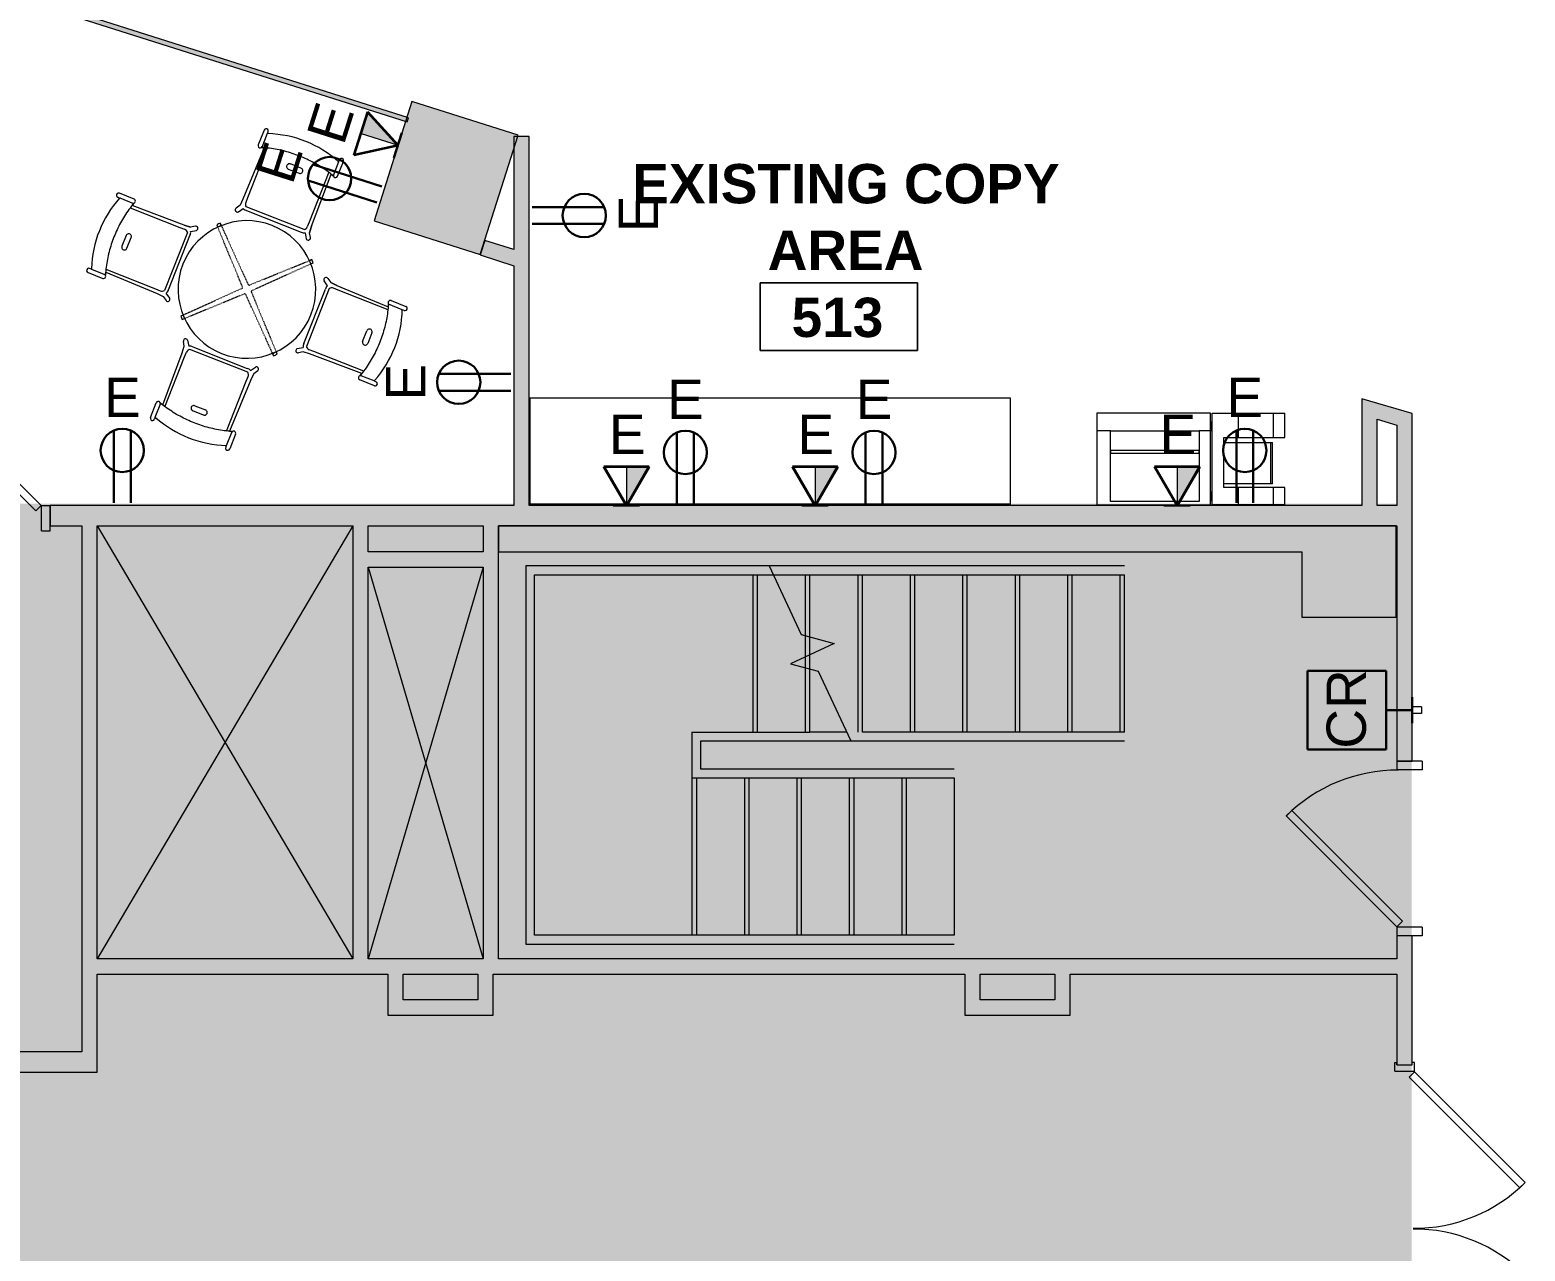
# Model space of a CAD drawing. Header units: inches. Extents: x 385 to 2249, y -1781 to -36.
# Drawn here: x 1299 to 1641.1, y -1081.9 to -802.5 of the extents above; entities that cross this region are included whole.
import ezdxf

# ---------------------------------------------------------------- set-up
doc = ezdxf.new("R2010")
doc.units = ezdxf.units.IN
doc.header["$MEASUREMENT"] = 0
doc.linetypes.add('Dash', pattern=[0.25, 0.125, -0.125])
for name, color, linetype, lineweight in [('A-ANNO-NOTE', 131, 'Continuous', 30), ('A-AREA-IDEN', 2, 'Continuous', 9), ('A-COLS', 52, 'Continuous', 13), ('A-DETL', 90, 'Continuous', 9), ('A-DETL-GENF', 92, 'Continuous', 9), ('A-DOOR', 31, 'Continuous', 13), ('A-DOOR-FRAM', 31, 'Continuous', 20), ('A-GLAZ-CURT', 52, 'Continuous', 13), ('A-WALL', 113, 'Continuous', 13), ('A-WALL-PATT', 111, 'Continuous', 13), ('E-ELEC-FIXT', 91, 'Continuous', 9), ('I-FURN', 30, 'Continuous', 9), ('I-FURN-HDLN', 30, 'Dash', 9), ('I-WALL', 2, 'Continuous', 13), ('Q-CASE', 31, 'Continuous', 13), ('Q-SPCQ', 91, 'Continuous', 13)]:
    doc.layers.add(name, color=color, linetype=linetype, lineweight=lineweight)
doc.styles.add('Swis721 Lt BT', font='swissl.ttf', dxfattribs={"height": 9})
doc.styles.add('Swis721 Lt BT_B', font='', dxfattribs={"height": 9})
doc.styles.get('Swis721 Lt BT_B').set_extended_font_data('Swis721 Lt BT', bold=True)

# ---------------------------------------------------------------- blocks, each defined once
blk = doc.blocks.new('Walls 35 - Walls 35-5069433-Level 5 POWER _ SIGNAL')
at = {"layer": 'A-WALL', "lineweight": 9}
blk.add_hatch(color=7, dxfattribs=at).paths.add_polyline_path([(1611.61, -936.89), (1611.61, -915.95), (1406.2, -915.95), (1406.2, -921.89), (1590.01, -921.89), (1590.01, -936.89)], flags=0)
at = {"layer": 'A-WALL', "color": 8, "lineweight": 20}
for p, q in [((1611.61, -915.95), (1406.2, -915.95)), ((1406.2, -915.95), (1406.2, -921.89)), ((1611.61, -936.89), (1611.61, -915.95)), ((1406.2, -921.89), (1590.01, -921.89)), ((1590.01, -921.89), (1590.01, -936.89)), ((1590.01, -936.89), (1611.61, -936.89))]:
    blk.add_line(p, q, dxfattribs=at)
blk = doc.blocks.new('Single Flush - OTJ_SOLIDFLUSH_ALUM-5070093-Level 5 POWER _ SIGNAL')
at = {"layer": 'A-DOOR', "color": 8, "lineweight": 20}
for p, q in [((-8.65, -25.84), (16.67, -0.51)), ((17.91, -1.75), (-7.42, -27.07)), ((16.67, -0.51), (17.91, -1.75)), ((-7.42, -27.07), (-8.65, -25.84))]:
    blk.add_line(p, q, dxfattribs=at)
at = {"layer": 'A-DOOR', "lineweight": 9}
blk.add_arc((17.91, -1.75), 35.81, 179.5, 225, dxfattribs=at)
at = {"layer": 'A-DOOR-FRAM', "color": 8}
for p, q in [((-20, 4), (-20, -1.75)), ((-20, 4), (-18, 4)), ((-18, 4), (-18, -1.75)), ((18, 4), (18, -1.75)), ((18, 4), (20, 4)), ((20, 4), (20, -1.75)), ((-20, -1.75), (-18, -1.75)), ((18, -1.75), (20, -1.75))]:
    blk.add_line(p, q, dxfattribs=at)
blk = doc.blocks.new('Single Flush - OTJ_SOLIDFLUSH_ALUM-5071232-Level 5 POWER _ SIGNAL')
at = {"layer": 'A-DOOR', "color": 8, "lineweight": 20}
for p, q in [((-7.42, 27.64), (-8.65, 26.4)), ((17.91, 2.31), (-7.42, 27.64)), ((-8.65, 26.4), (16.67, 1.08)), ((16.67, 1.08), (17.91, 2.31))]:
    blk.add_line(p, q, dxfattribs=at)
at = {"layer": 'A-DOOR', "lineweight": 9}
blk.add_arc((17.91, 2.31), 35.81, 135, 180.5, dxfattribs=at)
at = {"layer": 'A-DOOR-FRAM', "color": 8}
for p, q in [((-20, -3.44), (-20, 2.31)), ((-20, 2.31), (-18, 2.31)), ((-18, -3.44), (-18, 2.31)), ((18, -3.44), (18, 2.31)), ((18, 2.31), (20, 2.31)), ((20, -3.44), (20, 2.31)), ((-20, -3.44), (-18, -3.44)), ((18, -3.44), (20, -3.44))]:
    blk.add_line(p, q, dxfattribs=at)
blk = doc.blocks.new('Double Flush - Int-F-WDMF-72_ x 84_-5088148-Level 5 POWER _ SIGNAL')
at = {"layer": 'A-DOOR', "color": 8, "lineweight": 20}
for p, q in [((-34.67, -1.01), (-35.91, -2.25)), ((-35.91, -2.25), (-10.58, -27.57)), ((-9.35, -26.34), (-34.67, -1.01)), ((9.35, -26.34), (34.67, -1.01)), ((35.91, -2.25), (10.58, -27.57)), ((34.67, -1.01), (35.91, -2.25)), ((-10.58, -27.57), (-9.35, -26.34)), ((10.58, -27.57), (9.35, -26.34))]:
    blk.add_line(p, q, dxfattribs=at)
at = {"layer": 'A-DOOR', "lineweight": 9}
for centre, start, end in [((-35.91, -2.25), 315, 0.5), ((35.91, -2.25), 179.5, 225)]:
    blk.add_arc(centre, 35.81, start, end, dxfattribs=at)
at = {"layer": 'A-DOOR-FRAM', "color": 8}
for p, q in [((-38, 2.25), (-38, 1.75)), ((-38, 2.25), (-36, 2.25)), ((-38, 1.75), (-37.5, 1.75)), ((-37.5, 1.75), (-37.5, -1.75)), ((-36, 2.25), (-36, -2.25)), ((36, 2.25), (36, -2.25)), ((36, 2.25), (38, 2.25)), ((37.5, 1.75), (37.5, -1.75)), ((37.5, 1.75), (38, 1.75)), ((38, 2.25), (38, 1.75)), ((-38, -2.25), (-38, -1.75)), ((-38, -1.75), (-37.5, -1.75)), ((-38, -2.25), (-36, -2.25)), ((36, -2.25), (38, -2.25)), ((37.5, -1.75), (38, -1.75)), ((38, -2.25), (38, -1.75))]:
    blk.add_line(p, q, dxfattribs=at)
blk = doc.blocks.new('Columns 6 - Columns 4-5092960-Level 5 POWER _ SIGNAL')
at = {"layer": 'A-COLS', "lineweight": 9}
blk.add_hatch(color=7, dxfattribs=at).paths.add_polyline_path([(1402.74, -854.29), (1411.59, -827.06), (1387.33, -819.18), (1386.17, -822.78), (1386.52, -822.89), (1386.21, -823.84), (1385.86, -823.73), (1378.49, -846.41)], flags=0)
at = {"layer": 'A-COLS', "color": 8, "lineweight": 20}
for p, q in [((1387.33, -819.18), (1378.49, -846.41)), ((1411.59, -827.06), (1387.33, -819.18)), ((1402.74, -854.29), (1411.59, -827.06)), ((1378.49, -846.41), (1402.74, -854.29))]:
    blk.add_line(p, q, dxfattribs=at)
blk = doc.blocks.new('System Panel - Glazed-5681721-Level 5 POWER _ SIGNAL')
at = {"layer": 'A-GLAZ-CURT', "lineweight": 9}
blk.add_hatch(color=7, dxfattribs=at).paths.add_polyline_path([(81.92, 0.75), (81.92, 1.75), (-81.92, 1.75), (-81.92, 0.75), (73.28, 0.75)], flags=0)
at = {"layer": 'A-GLAZ-CURT', "color": 8, "lineweight": 20}
for p, q in [((81.92, 1.75), (-81.92, 1.75)), ((-81.92, 1.75), (-81.92, 0.75)), ((-81.92, 0.75), (81.92, 0.75)), ((81.92, 0.75), (81.92, 1.75))]:
    blk.add_line(p, q, dxfattribs=at)
blk = doc.blocks.new('C-Counter Top - ADJ HEIGHT-5330760-Level 5 POWER _ SIGNAL')
at = {"layer": 'Q-CASE', "lineweight": 9}
for p, q in [((62.74, 25), (-47.26, 25)), ((-47.26, 25), (-47.26, 0.75)), ((62.74, 0.75), (62.74, 25)), ((62.74, 0.75), (-47.26, 0.75)), ((-47.26, 0.75), (-47.26, 0.46)), ((62.74, 0.46), (62.74, 0.75))]:
    blk.add_line(p, q, dxfattribs=at)
blk = doc.blocks.new('A-Copier-Floor - A-Copier-Floor-4036613-Level 5 POWER _ SIGNAL')
at = {"layer": 'Q-SPCQ', "lineweight": 9}
for p, q in [((-30.09, 11.47), (-27.49, 11.47)), ((-30.09, 11.47), (-30.09, 7.47)), ((-27.49, 11.47), (-19.49, 11.47)), ((-27.49, 11.47), (-27.49, 7.47)), ((-19.49, 11.47), (-13.49, 11.47)), ((-19.49, 11.47), (-19.49, 7.47)), ((-13.49, 11.47), (-13.49, -9.53)), ((-13.29, 10.49), (-13.29, 8.47)), ((-13.29, 10.49), (-13.1, 10.49)), ((12.91, 11.47), (-13.09, 11.47)), ((-13.09, 11.47), (-13.09, -5.51)), ((-10.52, -5.51), (-10.52, 10.67)), ((-10.52, 10.67), (9.82, 10.67)), ((9.82, 10.67), (9.82, -5.51)), ((12.91, -5.51), (12.91, 11.47)), ((-30.09, 7.47), (-27.49, 7.47)), ((-27.49, 7.47), (-19.49, 7.47)), ((-19.49, 7.47), (-16.13, 7.47)), ((-16.13, 7.47), (-16.13, -3.97)), ((-13.1, 8.47), (-13.29, 8.47)), ((-27.26, 6.6), (-26.84, 6.6)), ((-27.26, 6.6), (-27.26, -2.84)), ((-26.84, 6.6), (-16.13, 6.6)), ((-26.84, -2.84), (-26.84, 6.6)), ((-26.84, -2.84), (-27.26, -2.84)), ((-16.13, -2.84), (-26.84, -2.84)), ((9.82, -0.4), (-10.52, -0.4)), ((-10.52, -0.4), (-10.52, -1.03)), ((-10.52, -1.03), (9.82, -1.03)), ((9.82, -1.03), (9.82, -0.4)), ((-27.49, -3.97), (-30.09, -3.97)), ((-30.09, -3.97), (-30.09, -9.53)), ((-19.49, -3.97), (-27.49, -3.97)), ((-27.49, -3.97), (-27.49, -9.53)), ((-16.13, -3.97), (-19.49, -3.97)), ((-19.49, -3.97), (-19.49, -9.53)), ((-13.29, -5.51), (-13.29, -7.53)), ((-13.29, -5.51), (-13.1, -5.51)), ((-13.09, -5.51), (-10.52, -5.51)), ((-13.09, -5.51), (-13.09, -9.53)), ((9.82, -5.51), (-10.52, -5.51)), ((9.82, -5.51), (12.91, -5.51)), ((12.91, -9.53), (12.91, -5.51)), ((-27.49, -9.53), (-30.09, -9.53)), ((-19.49, -9.53), (-27.49, -9.53)), ((-13.49, -9.53), (-19.49, -9.53)), ((-13.1, -7.53), (-13.29, -7.53)), ((-13.09, -9.53), (12.91, -9.53))]:
    blk.add_line(p, q, dxfattribs=at)
blk = doc.blocks.new('Table-Coffee-Teknion-BBCTC_Cosmos_Round-R2013 - 17 3_4_ High-5188478-Level 5 POWER _ SIGNAL')
at = {"layer": 'I-FURN'}
for p, q in [((-11.85, 11.25), (-11.44, 10.83)), ((-10.81, 11.45), (-11.24, 11.86)), ((11.24, 11.86), (10.81, 11.45)), ((11.44, 10.83), (11.85, 11.25)), ((-11.44, -10.83), (-11.85, -11.25)), ((-11.24, -11.86), (-10.81, -11.45)), ((10.82, -11.45), (11.24, -11.86)), ((11.81, -11.29), (11.41, -10.86))]:
    blk.add_line(p, q, dxfattribs=at)
for radius, start, end in [(15.75, 0, 180), (16.34, 133.4535, 136.4655), (15.75, 133.359, 136.5603), (15.75, 43.4397, 46.635), (16.34, 43.5345, 46.5404), (15.75, 180, 360), (16.34, 223.5345, 226.5404), (15.75, 223.4397, 226.635), (15.75, 313.3594, 316.3973), (16.34, 313.4535, 316.3027)]:
    blk.add_arc((0, 0), radius, start, end, dxfattribs=at)
at = {"layer": 'I-FURN-HDLN'}
for p, q in [((-1.13, 0.14), (-11.85, 11.25)), ((-11.24, 11.86), (-0.14, 1.13)), ((0.14, 1.13), (11.24, 11.86)), ((11.85, 11.25), (1.13, 0.14)), ((-11.85, -11.25), (-1.13, -0.13)), ((-0.14, -1.13), (-11.24, -11.86)), ((11.24, -11.86), (0.14, -1.14)), ((1.14, -0.14), (11.81, -11.29))]:
    blk.add_line(p, q, dxfattribs=at)
for centre, start, end in [((-1.29, 0), 319.2979, 41.4043), ((0, 1.29), 228.5957, 311.4043), ((1.29, 0), 138.6476, 223.7627), ((0, -1.29), 47.5735, 131.4196)]:
    blk.add_arc(centre, 0.206, start, end, dxfattribs=at)
blk = doc.blocks.new('HermanMiller_Collection_Air-Chair_SideChair_NoArms - No Arms-5205259-Level 5 POWER _ SIGNAL')
at = {"layer": 'I-FURN'}
for p, q in [((-5.68, 9.75), (-9.31, 9.75)), ((-9.31, 8.75), (-8.85, 8.75)), ((-9.31, 8.75), (-8.81, 8.75)), ((-8.84, 8.77), (-5.42, 8.77)), ((-5.8, 7.57), (6.45, 7.57)), ((-5.42, 8.77), (-5.68, 8.77)), ((-5.57, 8.22), (-5.42, 8.77)), ((7.17, 8.43), (-5.57, 8.22)), ((6.45, 7.57), (7.62, 7.57)), ((8.69, 8.54), (7.17, 8.43)), ((7.17, 8.43), (8.69, 8.54)), ((8.49, 7.13), (8.49, -7.13)), ((9.64, 9.14), (8.69, 8.54)), ((9.08, 7.59), (10.24, 8.35)), ((9.27, -6.7), (9.27, 6.7)), ((-4.32, 1.3), (-4.32, -1.3)), ((-3.07, -1.32), (-3.07, 1.32)), ((-8.85, -8.75), (-9.31, -8.75)), ((-9.31, -9.75), (-5.68, -9.75)), ((-8.84, -8.77), (-5.42, -8.77)), ((-5.8, -7.57), (6.45, -7.57)), ((-5.68, -8.77), (-5.42, -8.77)), ((-5.42, -8.77), (-5.57, -8.22)), ((-5.57, -8.22), (7.17, -8.43)), ((6.45, -7.57), (7.62, -7.57)), ((7.17, -8.43), (8.69, -8.54)), ((8.69, -8.54), (9.64, -9.14)), ((10.24, -8.35), (9.08, -7.59))]:
    blk.add_line(p, q, dxfattribs=at)
for centre, radius, start, end in [((14.84, 0), 25.25, 159.7239, 199.9201), ((-9.31, 9.25), 0.5, 90, 270.1396), ((-5.68, 9.26), 0.492, 270, 90), ((7.62, 6.48), 1.09, 36.581, 90.0885), ((7.77, 6.85), 1.51, 354.3907, 29.6995), ((9.91, 8.72), 0.5, 311.8715, 122.6899), ((-3.69, 1.32), 0.625, 360, 182.1509), ((-3.69, -1.32), 0.625, 177.8491, 360), ((7.77, -6.85), 1.51, 330.3005, 5.6093), ((-9.31, -9.25), 0.5, 89.8604, 270), ((14.83, 0), 25.24, 199.9201, 200.2762), ((-5.68, -9.26), 0.492, 270, 90), ((7.62, -6.48), 1.09, 269.9026, 323.4112), ((9.91, -8.72), 0.5, 237.3101, 48.1285)]:
    blk.add_arc(centre, radius, start, end, dxfattribs=at)
blk.add_open_spline([(-5.42, 8.77), (-5.6, 8.2), (-5.92, 7.07), (-6.43, 4.75), (-6.8, 1.79), (-6.8, -1.79), (-6.43, -4.75), (-5.92, -7.07), (-5.6, -8.2), (-5.42, -8.77)], degree=3, knots=[-1, -1, -1, -1, -0.9, -0.8, -0.6, -0.4, -0.2, -0.1, 0, 0, 0, 0], dxfattribs=at)
blk = doc.blocks.new('HermanMiller_Collection_Air-Chair_SideChair_NoArms - No Arms-5206828-Level 5 POWER _ SIGNAL')
at = {"layer": 'I-FURN'}
for p, q in [((-9.31, 9.75), (-5.68, 9.75)), ((-8.85, 8.75), (-9.31, 8.75)), ((-8.84, 8.77), (-5.42, 8.77)), ((-5.8, 7.57), (6.45, 7.57)), ((-5.68, 8.77), (-5.42, 8.77)), ((-5.42, 8.77), (-5.57, 8.22)), ((-5.57, 8.22), (7.17, 8.43)), ((6.45, 7.57), (7.62, 7.57)), ((7.17, 8.43), (8.69, 8.54)), ((8.49, -7.13), (8.49, 7.13)), ((8.69, 8.54), (9.64, 9.14)), ((10.24, 8.35), (9.08, 7.59)), ((9.27, 6.7), (9.27, -6.7)), ((-4.32, -1.3), (-4.32, 1.3)), ((-3.07, 1.32), (-3.07, -1.32)), ((-9.31, -8.75), (-8.85, -8.75)), ((-9.31, -8.75), (-8.81, -8.75)), ((-5.68, -9.75), (-9.31, -9.75)), ((-8.84, -8.77), (-5.42, -8.77)), ((-5.8, -7.57), (6.45, -7.57)), ((-5.42, -8.77), (-5.68, -8.77)), ((-5.57, -8.22), (-5.42, -8.77)), ((7.17, -8.43), (-5.57, -8.22)), ((6.45, -7.57), (7.62, -7.57)), ((8.69, -8.54), (7.17, -8.43)), ((7.17, -8.43), (8.69, -8.54)), ((9.64, -9.14), (8.69, -8.54)), ((9.08, -7.59), (10.24, -8.35))]:
    blk.add_line(p, q, dxfattribs=at)
for centre, radius, start, end in [((14.84, 0), 25.25, 160.0799, 200.2761), ((-9.31, 9.25), 0.5, 90, 270.1396), ((14.83, 0), 25.24, 159.7238, 160.0799), ((-5.68, 9.26), 0.492, 270, 90), ((7.62, 6.48), 1.09, 36.5888, 90.0974), ((7.77, 6.85), 1.51, 354.3907, 29.6995), ((9.91, 8.72), 0.5, 311.8715, 122.6899), ((-3.69, 1.32), 0.625, 0, 182.1509), ((-3.69, -1.32), 0.625, 177.8491, 0), ((7.77, -6.85), 1.51, 330.3005, 5.6093), ((-9.31, -9.25), 0.5, 89.8604, 270), ((-5.68, -9.26), 0.492, 270, 90), ((7.62, -6.48), 1.09, 269.9115, 323.419), ((9.91, -8.72), 0.5, 237.3101, 48.1285)]:
    blk.add_arc(centre, radius, start, end, dxfattribs=at)
blk.add_open_spline([(-5.42, -8.77), (-5.6, -8.2), (-5.92, -7.07), (-6.43, -4.75), (-6.8, -1.79), (-6.8, 1.79), (-6.43, 4.75), (-5.92, 7.07), (-5.6, 8.2), (-5.42, 8.77)], degree=3, knots=[-1, -1, -1, -1, -0.9, -0.8, -0.6, -0.4, -0.2, -0.1, 0, 0, 0, 0], dxfattribs=at)
blk = doc.blocks.new('PS - Junction Box _Wall Base_ - Card Reader-4953073-Level 5 POWER _ SIGNAL')
at = {"layer": 'E-ELEC-FIXT'}
for p, q in [((1617.38, -957.39), (1615.26, -957.39)), ((1617.38, -957.39), (1617.38, -958.89)), ((1617.38, -958.89), (1615.26, -958.89))]:
    blk.add_line(p, q, dxfattribs=at)
blk = doc.blocks.new('Room Tag - Room Name and Number-3379422-Level 5 POWER _ SIGNAL')
at = {"layer": 'A-AREA-IDEN'}
for p, q in [((-0.1881, -0.1636), (-0.1881, -0.0018)), ((-0.1881, -0.0018), (0.1869, -0.0018)), ((0.1869, -0.0018), (-0.1881, -0.0018)), ((-0.1881, -0.0018), (-0.1881, -0.1636)), ((0.1869, -0.0018), (0.1869, -0.1636)), ((0.1869, -0.1636), (0.1869, -0.0018)), ((0.1869, -0.1636), (-0.1881, -0.1636)), ((-0.1881, -0.1636), (0.1869, -0.1636))]:
    blk.add_line(p, q, dxfattribs=at)

msp = doc.modelspace()

# ---------------------------------------------------------------- hatches: boundary and pattern name
at = {"layer": 'A-ANNO-NOTE', "lineweight": 9}
for points in [[(1383.25, -828.89), (1376.3, -821.27), (1374.74, -826.19), (1377.03, -826.92)], [(1435.48, -911.4), (1440.64, -902.46), (1435.48, -902.46)], [(1478.65, -911.4), (1483.8, -902.46), (1478.65, -902.46)], [(1561.49, -911.4), (1566.65, -902.46), (1561.49, -902.46), (1561.49, -903.13)]]:
    msp.add_hatch(color=256, dxfattribs=at).paths.add_polyline_path(points, flags=0)
at = {"layer": 'A-DETL-GENF'}
h = msp.add_hatch(color=9, dxfattribs=at)
h.paths.add_polyline_path([(1524.47, -1513.89), (1524.47, -1510.95), (1525.47, -1510.95), (1525.47, -1478.89), (1465.05, -1478.89), (1465.05, -1510.95), (1484.47, -1510.95), (1484.47, -1513.89)], flags=0)
h.paths.add_polyline_path([(1529.47, -1510.95), (1611.51, -1510.95), (1611.51, -1507.95), (1615.11, -1507.95), (1615.11, -1467.95), (1611.51, -1467.95), (1611.51, -1382.93), (1529.47, -1382.93), (1529.47, -1494.95)], flags=0)
h.paths.add_polyline_path([(1439.45, -1510.89), (1439.45, -1488.89), (1460.95, -1488.89), (1460.95, -1478.89), (1436.11, -1478.89), (1436.11, -1510.89), (1438.5, -1510.89)], flags=0)
h.paths.add_polyline_path([(1312.3, -1510.89), (1335.43, -1510.89), (1335.43, -1478.64), (1222.77, -1478.64), (1222.77, -1510.89), (1309.8, -1510.89)], flags=0)
h.paths.add_polyline_path([(1338.93, -1510.89), (1344.5, -1510.89), (1344.5, -1478.64), (1338.93, -1478.64), (1338.93, -1504.53)], flags=0)
h.paths.add_polyline_path([(1335.43, -1475.14), (1338, -1475.14), (1338, -1469.89), (1341.5, -1469.89), (1341.5, -1429.89), (1338, -1429.89), (1338, -1409.93), (1301.75, -1409.93), (1301.75, -1405.93), (1303.74, -1405.93), (1303.74, -1402.93), (1304.74, -1402.93), (1304.74, -1405.93), (1365.36, -1405.93), (1365.36, -1372.93), (1304.74, -1372.93), (1304.74, -1378.93), (1303.74, -1378.93), (1303.74, -1368.43), (1304.74, -1368.43), (1304.74, -1371.93), (1365.36, -1371.93), (1365.36, -1339.93), (1304.74, -1339.93), (1304.74, -1344.43), (1303.74, -1344.43), (1303.74, -1335.31), (1304.74, -1335.31), (1304.74, -1338.93), (1365.36, -1338.93), (1365.36, -1306.93), (1304.74, -1306.93), (1304.74, -1311.31), (1303.74, -1311.31), (1303.74, -1281.43), (1304.74, -1281.43), (1304.74, -1305.93), (1365.36, -1305.93), (1365.36, -1245.68), (1304.74, -1245.68), (1304.74, -1249.43), (1303.74, -1249.43), (1303.74, -1245.68), (1223.12, -1245.68), (1223.12, -1242.18), (1461.2, -1242.18), (1461.2, -1223.52), (1439.45, -1223.52), (1439.45, -1199.52), (1461.2, -1199.52), (1461.2, -1185.39), (1611.76, -1185.39), (1611.76, -1114.27), (1615.11, -1114.27), (1615.11, -1039.27), (1611.76, -1039.27), (1611.76, -1018.52), (1536.95, -1018.52), (1536.95, -1027.89), (1512.86, -1027.89), (1512.86, -1018.52), (1404.95, -1018.52), (1404.95, -1027.89), (1380.86, -1027.89), (1380.86, -1018.52), (1314.36, -1018.52), (1314.36, -1040.95), (1222.81, -1040.95), (1222.81, -1104.09), (1225.11, -1104.09), (1225.11, -1133.84), (1222.77, -1133.84), (1222.77, -1372.18), (1248.5, -1372.18), (1248.5, -1410.64), (1225.15, -1410.64), (1225.15, -1426.29), (1222.77, -1426.29), (1222.77, -1475.14), (1269.3, -1475.14)], flags=0)
h.paths.add_polyline_path([(1525.47, -1474.89), (1525.47, -1410.89), (1499.47, -1410.89), (1499.47, -1371.93), (1525.12, -1371.93), (1525.12, -1375.93), (1503.47, -1375.93), (1503.47, -1406.89), (1525.47, -1406.89), (1525.47, -1330.89), (1525.36, -1330.89), (1525.36, -1245.68), (1444.49, -1245.68), (1444.49, -1248.43), (1443.49, -1248.43), (1443.49, -1245.68), (1383.11, -1245.68), (1383.11, -1305.93), (1443.49, -1305.93), (1443.49, -1280.43), (1444.49, -1280.43), (1444.49, -1311.43), (1443.49, -1311.43), (1443.45, -1306.93), (1383.11, -1306.93), (1383.11, -1338.93), (1443.49, -1338.93), (1443.49, -1335.43), (1444.49, -1335.43), (1444.49, -1338.93), (1446.48, -1338.93), (1446.48, -1342.93), (1413.11, -1342.93), (1413.11, -1373.93), (1431.11, -1373.93), (1431.11, -1374.93), (1413.11, -1374.93), (1413.11, -1405.93), (1464.42, -1405.93), (1464.42, -1409.93), (1442.5, -1409.93), (1442.5, -1431.89), (1438.5, -1431.89), (1438.5, -1471.89), (1442.5, -1471.89), (1442.5, -1474.89), (1516.31, -1474.89)], flags=0)
h.paths.add_polyline_path([(1438.5, -1418.2), (1438.5, -1409.93), (1427.23, -1409.93), (1427.23, -1418.2), (1437.43, -1418.2)], flags=0)
h.paths.add_polyline_path([(1353, -1418.2), (1353, -1409.93), (1341.5, -1409.93), (1341.5, -1418.2), (1346.96, -1418.2)], flags=0)
h.paths.add_polyline_path([(1245, -1407.14), (1245, -1375.68), (1222.77, -1375.68), (1222.77, -1400.29), (1225.15, -1400.29), (1225.15, -1407.14), (1226.69, -1407.14)], flags=0)
h.paths.add_polyline_path([(1399.58, -1405.93), (1409.11, -1405.93), (1409.11, -1342.93), (1379.11, -1342.93), (1379.11, -1245.68), (1368.86, -1245.68), (1368.86, -1405.93), (1392.06, -1405.93)], flags=0)
h.paths.add_polyline_path([(1529.47, -1378.93), (1611.51, -1378.93), (1611.51, -1334.89), (1529.47, -1334.89), (1529.47, -1335.2)], flags=0)
h.paths.add_polyline_path([(1587.5, -1330.89), (1611.51, -1330.89), (1611.51, -1328.89), (1615.11, -1328.89), (1615.11, -1288.89), (1611.51, -1288.89), (1611.51, -1188.89), (1464.7, -1188.89), (1464.7, -1242.18), (1532.36, -1242.18), (1532.36, -1330.89)], flags=0)
h.paths.add_polyline_path([(1226.69, -1036.33), (1310.86, -1036.33), (1310.86, -915.95), (1303.61, -915.95), (1303.61, -911.33), (1409.69, -911.33), (1409.69, -910.89), (1225.06, -910.89), (1225.06, -911.33), (1263.61, -911.33), (1263.61, -915.95), (1225.06, -915.95), (1225.06, -936.89), (1222.81, -936.89), (1222.81, -1036.33), (1225.11, -1036.33)], flags=0)
h.paths.add_polyline_path([(1516.36, -1024.39), (1533.45, -1024.39), (1533.45, -1018.52), (1516.36, -1018.52)], flags=0)
h.paths.add_polyline_path([(1399.36, -1024.39), (1401.45, -1024.39), (1401.45, -1018.52), (1384.36, -1018.52), (1384.36, -1024.39), (1397.78, -1024.39)], flags=0)
h.paths.add_polyline_path([(1587.5, -1015.02), (1611.76, -1015.02), (1611.76, -1009.77), (1615.11, -1009.77), (1615.11, -969.77), (1611.76, -969.77), (1611.76, -915.95), (1611.61, -915.95), (1611.61, -936.89), (1590.01, -936.89), (1590.01, -921.89), (1406.2, -921.89), (1406.2, -1015.02), (1579.07, -1015.02)], flags=0)
h.paths.add_polyline_path([(1346.96, -1015.02), (1372.86, -1015.02), (1372.86, -915.95), (1314.36, -915.95), (1314.36, -1015.02), (1341.5, -1015.02)], flags=0)
h.paths.add_polyline_path([(1380.86, -1015.02), (1402.7, -1015.02), (1402.7, -925.39), (1376.36, -925.39), (1376.36, -1015.02)], flags=0)
h.paths.add_polyline_path([(1402.7, -921.89), (1402.7, -915.95), (1376.36, -915.95), (1376.36, -921.89)], flags=0)
h.paths.add_polyline_path([(1413.19, -911.33), (1603.7, -911.33), (1603.7, -910.89), (1413.19, -910.89), (1413.19, -911.04)], flags=0)
h.paths.add_polyline_path([(1611.61, -911.33), (1611.76, -911.33), (1611.76, -910.89), (1607.2, -910.89), (1607.2, -911.33), (1608.55, -911.33)], flags=0)
at = {"layer": 'A-WALL-PATT', "lineweight": 9}
for points in [[(1413.19, -911.33), (1413.19, -826.9), (1410.57, -826.9), (1409.69, -829.65), (1409.69, -911.33)], [(1409.69, -856.44), (1409.69, -852.77), (1403.03, -850.66), (1401.97, -853.99), (1409.22, -856.29)], [(1607.2, -911.33), (1607.2, -887.91), (1603.7, -886.88), (1603.7, -911.33)], [(1615.26, -893.93), (1615.26, -890.28), (1607.2, -887.91), (1607.2, -891.56), (1611.76, -892.9)], [(1615.26, -911.33), (1615.26, -893.93), (1611.76, -892.9), (1611.76, -911.33)], [(1310.86, -1015.02), (1314.36, -1015.02), (1314.36, -915.95), (1310.86, -915.95), (1310.86, -1000.69)], [(1372.86, -1015.02), (1376.36, -1015.02), (1376.36, -915.95), (1372.86, -915.95), (1372.86, -921.89)], [(1404.95, -1015.02), (1406.2, -1015.02), (1406.2, -915.95), (1402.7, -915.95), (1402.7, -1015.02)], [(1376.36, -925.39), (1402.7, -925.39), (1402.7, -921.89), (1376.36, -921.89)], [(1314.36, -1036.33), (1314.36, -1015.02), (1310.86, -1015.02), (1310.86, -1036.33)], [(1406.2, -1018.52), (1611.76, -1018.52), (1611.76, -1015.02), (1314.36, -1015.02), (1314.36, -1018.52), (1404.95, -1018.52)], [(1384.36, -1027.89), (1384.36, -1018.52), (1380.86, -1018.52), (1380.86, -1027.89)], [(1404.95, -1027.89), (1404.95, -1018.52), (1401.45, -1018.52), (1401.45, -1027.89), (1402.7, -1027.89)], [(1516.36, -1027.89), (1516.36, -1018.52), (1512.86, -1018.52), (1512.86, -1027.89)], [(1536.95, -1027.89), (1536.95, -1018.52), (1533.45, -1018.52), (1533.45, -1027.89)], [(1384.36, -1027.89), (1401.45, -1027.89), (1401.45, -1024.39), (1384.36, -1024.39)], [(1533.45, -1027.89), (1533.45, -1024.39), (1516.36, -1024.39), (1516.36, -1027.89)], [(1314.36, -1040.95), (1314.36, -1036.33), (1222.81, -1036.33), (1222.81, -1040.95), (1226.69, -1040.95)]]:
    msp.add_hatch(color=7, dxfattribs=at).paths.add_polyline_path(points, flags=0)
h = msp.add_hatch(color=7, dxfattribs=at)
h.paths.add_polyline_path([(1615.26, -915.95), (1615.26, -911.33), (1303.61, -911.33), (1303.61, -915.95), (1611.76, -915.95)], flags=0)
h.paths.add_polyline_path([(1225.06, -915.95), (1263.61, -915.95), (1263.61, -911.33), (1218.75, -911.33), (1218.75, -911.65), (1247.19, -911.65), (1247.19, -915.15), (1218.75, -915.15), (1218.75, -915.95), (1222.81, -915.95)], flags=0)
h = msp.add_hatch(color=7, dxfattribs=at)
h.paths.add_polyline_path([(1613.51, -1187.14), (1615.26, -1187.14), (1615.26, -1114.27), (1611.76, -1114.27), (1611.76, -1187.14)], flags=0)
h.paths.add_polyline_path([(1611.76, -1039.27), (1615.26, -1039.27), (1615.26, -1009.77), (1611.76, -1009.77), (1611.76, -1018.52)], flags=0)
h.paths.add_polyline_path([(1611.76, -969.77), (1615.26, -969.77), (1615.26, -915.95), (1611.76, -915.95)], flags=0)

# ---------------------------------------------------------------- linework, layer by layer
at = {"layer": 'A-ANNO-NOTE'}
for p, q in [((1373.1, -831.12), (1376.22, -821.29)), ((1373.18, -831.1), (1376.3, -821.27)), ((1383.18, -828.91), (1376.22, -821.29)), ((1383.25, -828.89), (1376.3, -821.27)), ((1384.08, -826.05), (1382.27, -831.77)), ((1383.18, -828.91), (1373.1, -831.12)), ((1383.25, -828.89), (1373.18, -831.1)), ((1379.51, -838.31), (1363.76, -833.31)), ((1378.35, -841.96), (1362.6, -836.96)), ((1378.35, -841.96), (1362.6, -836.96)), ((1413.85, -843.04), (1430.37, -843.04)), ((1413.85, -843.04), (1430.37, -843.04)), ((1413.85, -846.88), (1430.37, -846.88)), ((1409.04, -881.2), (1392.51, -881.2)), ((1409.04, -885.04), (1392.51, -885.04)), ((1409.04, -885.04), (1392.51, -885.04)), ((1318.18, -910.67), (1318.18, -894.15)), ((1318.18, -910.67), (1318.18, -894.15)), ((1322.02, -910.67), (1322.02, -894.15)), ((1447.02, -911.13), (1447.02, -894.61)), ((1447.02, -911.13), (1447.02, -894.61)), ((1450.85, -911.13), (1450.85, -894.61)), ((1490.18, -911.13), (1490.18, -894.61)), ((1490.18, -911.13), (1490.18, -894.61)), ((1494.02, -911.13), (1494.02, -894.61)), ((1575.02, -910.67), (1575.02, -894.15)), ((1575.02, -910.67), (1575.02, -894.15)), ((1578.86, -910.67), (1578.86, -894.15)), ((1435.44, -911.33), (1430.29, -902.4)), ((1430.29, -902.4), (1440.6, -902.4)), ((1435.48, -911.4), (1430.32, -902.46)), ((1430.32, -902.46), (1440.64, -902.46)), ((1435.44, -911.33), (1440.6, -902.4)), ((1435.48, -911.4), (1440.64, -902.46)), ((1478.61, -911.33), (1473.45, -902.4)), ((1473.45, -902.4), (1483.76, -902.4)), ((1478.65, -911.4), (1473.49, -902.46)), ((1473.49, -902.46), (1483.8, -902.46)), ((1478.61, -911.33), (1483.76, -902.4)), ((1478.65, -911.4), (1483.8, -902.46)), ((1561.45, -911.33), (1556.3, -902.4)), ((1556.3, -902.4), (1566.61, -902.4)), ((1561.49, -911.4), (1556.34, -902.46)), ((1556.34, -902.46), (1566.65, -902.46)), ((1561.45, -911.33), (1566.61, -902.4)), ((1561.49, -911.4), (1566.65, -902.46)), ((1438.44, -911.33), (1432.44, -911.33)), ((1481.61, -911.33), (1475.61, -911.33)), ((1564.45, -911.33), (1558.45, -911.33)), ((1591.26, -967.14), (1591.26, -949.14)), ((1591.26, -949.14), (1609.26, -949.14)), ((1609.26, -949.14), (1609.26, -967.14)), ((1615.26, -961.14), (1615.26, -955.14)), ((1615.26, -958.14), (1609.26, -958.14)), ((1609.26, -967.14), (1591.26, -967.14))]:
    msp.add_line(p, q, dxfattribs=at)
at = {"layer": 'A-ANNO-NOTE', "lineweight": 9}
for p, q in [((1376.3, -821.27), (1374.74, -826.19)), ((1383.25, -828.89), (1376.3, -821.27)), ((1374.74, -826.19), (1383.25, -828.89)), ((1435.48, -911.4), (1440.64, -902.46)), ((1440.64, -902.46), (1435.48, -902.46)), ((1435.48, -902.46), (1435.48, -911.4)), ((1478.65, -911.4), (1483.8, -902.46)), ((1483.8, -902.46), (1478.65, -902.46)), ((1478.65, -902.46), (1478.65, -911.4)), ((1561.49, -911.4), (1566.65, -902.46)), ((1566.65, -902.46), (1561.49, -902.46)), ((1561.49, -902.46), (1561.49, -911.4))]:
    msp.add_line(p, q, dxfattribs=at)
at = {"layer": 'A-ANNO-NOTE'}
for centre in [(1367.53, -836.52), (1425.81, -844.96), (1397.08, -883.12), (1320.1, -898.71), (1448.93, -899.17), (1492.1, -899.17), (1576.94, -898.71)]:
    msp.add_circle(centre, 4.95, dxfattribs=at)
at = {"layer": 'A-DETL', "lineweight": 13}
for p, q in [((1314.36, -915.95), (1372.86, -1015.02)), ((1372.86, -915.95), (1314.36, -1015.02)), ((1376.36, -925.39), (1402.7, -1015.02)), ((1402.7, -925.39), (1376.36, -1015.02)), ((1549.45, -925.14), (1412.45, -925.14)), ((1412.45, -925.14), (1412.45, -1011.64)), ((1414.45, -927.14), (1549.45, -927.14)), ((1414.45, -1009.64), (1414.45, -927.14)), ((1464.45, -963.14), (1464.45, -927.14)), ((1465.45, -963.14), (1465.45, -927.14)), ((1468.13, -925.14), (1475.45, -940.85)), ((1476.45, -941.28), (1476.45, -927.14)), ((1477.45, -941.52), (1477.45, -927.14)), ((1488.45, -963.14), (1488.45, -927.14)), ((1489.45, -963.14), (1489.45, -927.14)), ((1500.45, -963.14), (1500.45, -927.14)), ((1501.45, -963.14), (1501.45, -927.14)), ((1512.45, -963.14), (1512.45, -927.14)), ((1513.45, -963.14), (1513.45, -927.14)), ((1524.45, -963.14), (1524.45, -927.14)), ((1525.45, -963.14), (1525.45, -927.14)), ((1536.45, -963.14), (1536.45, -927.14)), ((1537.45, -963.14), (1537.45, -927.14)), ((1548.45, -963.14), (1548.45, -927.14)), ((1549.45, -963.14), (1549.45, -927.14)), ((1482.95, -942.86), (1472.98, -947.51)), ((1475.45, -940.85), (1482.95, -942.86)), ((1476.45, -945.61), (1476.45, -941.28)), ((1477.45, -945.14), (1477.45, -941.52)), ((1472.98, -947.51), (1479.35, -949.22)), ((1476.45, -948.51), (1476.45, -945.61)), ((1477.45, -948.76), (1477.45, -945.14)), ((1476.45, -963.14), (1476.45, -948.51)), ((1477.45, -963.14), (1477.45, -948.76)), ((1479.35, -949.22), (1486.78, -965.14)), ((1450.45, -963.14), (1450.45, -973.64)), ((1450.45, -963.14), (1477.45, -963.14)), ((1485.85, -963.14), (1477.45, -963.14)), ((1501.45, -963.14), (1489.45, -963.14)), ((1513.45, -963.14), (1501.45, -963.14)), ((1525.45, -963.14), (1513.45, -963.14)), ((1537.45, -963.14), (1525.45, -963.14)), ((1537.45, -963.14), (1525.45, -963.14)), ((1549.45, -963.14), (1537.45, -963.14)), ((1549.45, -963.14), (1537.45, -963.14)), ((1452.45, -971.64), (1452.45, -965.14)), ((1452.45, -965.14), (1549.45, -965.14)), ((1450.45, -973.64), (1450.45, -1009.64)), ((1450.45, -973.64), (1462.45, -973.64)), ((1451.45, -973.64), (1451.45, -1009.64)), ((1510.45, -971.64), (1452.45, -971.64)), ((1462.45, -973.64), (1462.45, -1009.64)), ((1462.45, -973.64), (1474.45, -973.64)), ((1462.45, -973.64), (1474.45, -973.64)), ((1463.45, -973.64), (1463.45, -1009.64)), ((1474.45, -973.64), (1474.45, -1009.64)), ((1474.45, -973.64), (1486.45, -973.64)), ((1475.45, -973.64), (1475.45, -1009.64)), ((1486.45, -973.64), (1486.45, -1009.64)), ((1486.45, -973.64), (1498.45, -973.64)), ((1487.45, -973.64), (1487.45, -1009.64)), ((1498.45, -973.64), (1498.45, -1009.64)), ((1498.45, -973.64), (1510.45, -973.64)), ((1499.45, -973.64), (1499.45, -1009.64)), ((1510.45, -973.64), (1510.45, -1009.64)), ((1412.45, -1011.64), (1510.45, -1011.64)), ((1510.45, -1009.64), (1414.45, -1009.64))]:
    msp.add_line(p, q, dxfattribs=at)
at = {"layer": 'A-WALL', "color": 8, "lineweight": 20}
for p, q in [((1409.69, -911.33), (1303.61, -911.33)), ((1303.61, -911.33), (1303.61, -915.95)), ((1603.7, -911.33), (1413.19, -911.33)), ((1611.76, -911.33), (1607.2, -911.33)), ((1615.26, -915.95), (1615.26, -911.33)), ((1303.61, -915.95), (1310.86, -915.95)), ((1314.36, -915.95), (1372.86, -915.95)), ((1376.36, -915.95), (1402.7, -915.95)), ((1406.2, -915.95), (1611.76, -915.95)), ((1310.86, -1036.33), (1222.81, -1036.33)), ((1314.36, -1040.95), (1314.36, -1036.33)), ((1222.81, -1040.95), (1314.36, -1040.95))]:
    msp.add_line(p, q, dxfattribs=at)
at = {"layer": 'I-WALL', "color": 8, "lineweight": 20}
for p, q in [((1413.19, -826.9), (1409.69, -826.9)), ((1409.69, -826.9), (1409.69, -852.77)), ((1413.19, -911.33), (1413.19, -826.9)), ((1403.03, -850.66), (1401.97, -853.99)), ((1409.69, -852.77), (1403.03, -850.66)), ((1401.97, -853.99), (1409.69, -856.44)), ((1409.69, -856.44), (1409.69, -911.33)), ((1603.7, -886.88), (1603.7, -911.33)), ((1615.26, -890.28), (1603.7, -886.88)), ((1607.2, -911.33), (1607.2, -891.56)), ((1607.2, -891.56), (1611.76, -892.9)), ((1611.76, -892.9), (1611.76, -911.33)), ((1615.26, -911.33), (1615.26, -890.28)), ((1310.86, -915.95), (1310.86, -1036.33)), ((1314.36, -1015.02), (1314.36, -915.95)), ((1372.86, -915.95), (1372.86, -1015.02)), ((1376.36, -921.89), (1376.36, -915.95)), ((1402.7, -915.95), (1402.7, -921.89)), ((1406.2, -1015.02), (1406.2, -915.95)), ((1611.76, -915.95), (1611.76, -969.77)), ((1615.26, -969.77), (1615.26, -915.95)), ((1402.7, -921.89), (1376.36, -921.89)), ((1376.36, -1015.02), (1376.36, -925.39)), ((1376.36, -925.39), (1402.7, -925.39)), ((1402.7, -925.39), (1402.7, -1015.02)), ((1611.76, -969.77), (1615.26, -969.77)), ((1611.76, -1009.77), (1611.76, -1015.02)), ((1615.26, -1009.77), (1611.76, -1009.77)), ((1615.26, -1039.27), (1615.26, -1009.77)), ((1372.86, -1015.02), (1314.36, -1015.02)), ((1402.7, -1015.02), (1376.36, -1015.02)), ((1611.76, -1015.02), (1406.2, -1015.02)), ((1314.36, -1036.33), (1314.36, -1018.52)), ((1314.36, -1018.52), (1380.86, -1018.52)), ((1380.86, -1018.52), (1380.86, -1027.89)), ((1384.36, -1018.52), (1401.45, -1018.52)), ((1384.36, -1024.39), (1384.36, -1018.52)), ((1401.45, -1018.52), (1401.45, -1024.39)), ((1404.95, -1018.52), (1512.86, -1018.52)), ((1404.95, -1027.89), (1404.95, -1018.52)), ((1512.86, -1018.52), (1512.86, -1027.89)), ((1516.36, -1018.52), (1533.45, -1018.52)), ((1516.36, -1024.39), (1516.36, -1018.52)), ((1533.45, -1018.52), (1533.45, -1024.39)), ((1536.95, -1018.52), (1611.76, -1018.52)), ((1536.95, -1027.89), (1536.95, -1018.52)), ((1611.76, -1018.52), (1611.76, -1039.27)), ((1401.45, -1024.39), (1384.36, -1024.39)), ((1533.45, -1024.39), (1516.36, -1024.39)), ((1380.86, -1027.89), (1404.95, -1027.89)), ((1512.86, -1027.89), (1536.95, -1027.89)), ((1611.76, -1039.27), (1615.26, -1039.27))]:
    msp.add_line(p, q, dxfattribs=at)

# ---------------------------------------------------------------- block references
at = {"layer": 'A-AREA-IDEN', "xscale": 95.99999999999994, "yscale": 95.99999999999994, "zscale": 95.99999999999994}
msp.add_blockref('Room Tag - Room Name and Number-3379422-Level 5 POWER _ SIGNAL', (1484.14, -860.16), dxfattribs=at)
at = {"layer": 'A-COLS', "lineweight": 9, "rotation": 0.396700999999182}
msp.add_blockref('Columns 6 - Columns 4-5092960-Level 5 POWER _ SIGNAL', (-6.61, -9.31), dxfattribs=at)
at = {"layer": 'A-DOOR'}
msp.add_blockref('Single Flush - OTJ_SOLIDFLUSH_ALUM-5071232-Level 5 POWER _ SIGNAL', (1283.61, -913.64), dxfattribs=at)
for name, p, rotation in [('Single Flush - OTJ_SOLIDFLUSH_ALUM-5070093-Level 5 POWER _ SIGNAL', (1613.51, -989.77), 269.9999999999999), ('Double Flush - Int-F-WDMF-72_ x 84_-5088148-Level 5 POWER _ SIGNAL', (1613.51, -1076.77), 89.99999999999993)]:
    msp.add_blockref(name, p, dxfattribs=dict(at, rotation=rotation))
at = {"layer": 'A-GLAZ-CURT', "lineweight": 9, "rotation": 342.3967008706966}
msp.add_blockref('System Panel - Glazed-5681721-Level 5 POWER _ SIGNAL', (1306.95, -799.48), dxfattribs=at)
at = {"layer": 'A-WALL', "lineweight": 9}
msp.add_blockref('Walls 35 - Walls 35-5069433-Level 5 POWER _ SIGNAL', (0, 0), dxfattribs=at)
at = {"layer": 'E-ELEC-FIXT'}
msp.add_blockref('PS - Junction Box _Wall Base_ - Card Reader-4953073-Level 5 POWER _ SIGNAL', (0, 0), dxfattribs=at)
at = {"layer": 'I-FURN'}
for name, p, rotation in [('HermanMiller_Collection_Air-Chair_SideChair_NoArms - No Arms-5205259-Level 5 POWER _ SIGNAL', (1358.19, -837.67), 248.4366348147281), ('HermanMiller_Collection_Air-Chair_SideChair_NoArms - No Arms-5205259-Level 5 POWER _ SIGNAL', (1324.5, -852.36), 338.4366348147281), ('Table-Coffee-Teknion-BBCTC_Cosmos_Round-R2013 - 17 3_4_ High-5188478-Level 5 POWER _ SIGNAL', (1348.62, -861.89), 68.43663481472831), ('HermanMiller_Collection_Air-Chair_SideChair_NoArms - No Arms-5206828-Level 5 POWER _ SIGNAL', (1372.73, -871.42), 158.4366348147286), ('HermanMiller_Collection_Air-Chair_SideChair_NoArms - No Arms-5206828-Level 5 POWER _ SIGNAL', (1339.04, -886.11), 68.43663481472852)]:
    msp.add_blockref(name, p, dxfattribs=dict(at, rotation=rotation))
at = {"layer": 'Q-CASE', "lineweight": 9}
msp.add_blockref('C-Counter Top - ADJ HEIGHT-5330760-Level 5 POWER _ SIGNAL', (1460.59, -911.79), dxfattribs=at)
at = {"layer": 'Q-SPCQ', "lineweight": 9, "rotation": 180}
msp.add_blockref('A-Copier-Floor - A-Copier-Floor-4036613-Level 5 POWER _ SIGNAL', (1556.01, -899.72), dxfattribs=at)

# ---------------------------------------------------------------- texts
at = {"layer": 'A-ANNO-NOTE', "lineweight": 9, "char_height": 9, "attachment_point": 1, "style": 'Swis721 Lt BT'}
for s, insert, width, rotation in [('E', (1362.14, -826.44), 9.393, 72.3967), ('E', (1350.42, -835.47), 9.393, 72.3967), ('E', (1433.7, -848.79), 9.393, 90), ('E', (1380.45, -887.3), 9.393, 90), ('CR', (1595.66, -966.95), 20.604, 90)]:
    msp.add_mtext(s, dxfattribs=dict(at, insert=insert, width=width, rotation=rotation))
at = {"layer": 'A-ANNO-NOTE', "lineweight": 9, "char_height": 9, "width": 9.393, "attachment_point": 1, "style": 'Swis721 Lt BT'}
for insert in [(1315.92, -882.09), (1444.75, -882.55), (1487.92, -882.55), (1572.76, -882.09), (1431.44, -890.53), (1474.6, -890.53), (1557.45, -890.53)]:
    msp.add_mtext('E', dxfattribs=dict(at, insert=insert))
at = {"layer": 'A-AREA-IDEN', "char_height": 9, "attachment_point": 1, "style": 'Swis721 Lt BT_B'}
for s, insert, width in [('EXISTING COPY', (1436.78, -833.18), 114.534), ('AREA', (1467.78, -848.43), 39.39), ('513', (1473.25, -863.76), 25.452)]:
    msp.add_mtext(s, dxfattribs=dict(at, insert=insert, width=width))

doc.saveas('drawing.dxf')
